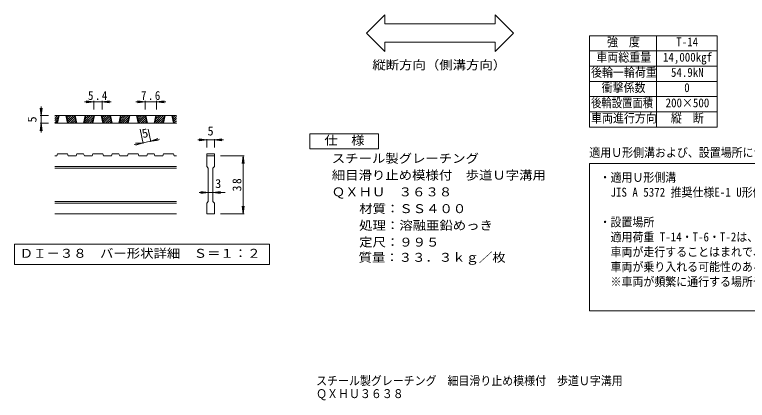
# Model space of a CAD drawing. Units: millimetres, scale not verified, with parts at other scales. Extents: x -905 to 910, y -686 to 649.
# Drawn here: x -905 to 299, y -686 to -53 of the extents above; entities that cross this region are included whole.
import ezdxf
from ezdxf.enums import TextEntityAlignment as Align

# ---------------------------------------------------------------- set-up
doc = ezdxf.new("R2010")
doc.units = ezdxf.units.MM
doc.header["$LTSCALE"] = 5
for name, color, linetype, lineweight in [('1-5_1-5ﾚｲﾔ', 7, 'Continuous', 9), ('D-0', 3, 'Continuous', 9), ('D-4', 7, 'Continuous', 9), ('F-5_F-5ﾚｲﾔ', 7, 'Continuous', 9)]:
    doc.layers.add(name, color=color, linetype=linetype, lineweight=lineweight)
doc.layers.add('F-4_F-4ﾚｲﾔ', color=2, linetype='Continuous')
doc.styles.add('ＭＳ ゴシック', font='')
doc.styles.get('ＭＳ ゴシック').set_extended_font_data('MS Gothic')

msp = doc.modelspace()

# ---------------------------------------------------------------- linework, layer by layer
at = {"layer": '1-5_1-5ﾚｲﾔ'}
for p, q in [((-296.428, -52.535), (-326.734, -82.842)), ((-296.428, -52.535), (-296.428, -67.842)), ((-115.153, -52.535), (-84.847, -82.842)), ((-115.153, -52.535), (-115.153, -67.842)), ((-296.428, -67.842), (-115.153, -67.842)), ((-326.734, -82.842), (-296.428, -113.148)), ((-84.847, -82.842), (-115.153, -113.148)), ((-296.428, -97.842), (-296.428, -113.148)), ((-296.428, -97.842), (-115.153, -97.842)), ((-115.153, -97.842), (-115.153, -113.148))]:
    msp.add_line(p, q, dxfattribs=at)
at = {"layer": '1-5_1-5ﾚｲﾔ', "color": 2}
msp.add_lwpolyline([(-419.624, -273.012), (-419.624, -248.011), (-307.124, -248.011), (-307.124, -273.012)], close=True, dxfattribs=at)
at = {"layer": 'D-0'}
for p, q in [((-839.173, -222.828), (-834.64, -218.295)), ((-839.173, -219.292), (-838.175, -218.295)), ((-639.173, -218.295), (-839.173, -218.295)), ((-839.173, -226.363), (-833.592, -220.782)), ((-839.173, -229.899), (-834.555, -225.28)), ((-835.735, -230.795), (-833.06, -218.295)), ((-834.485, -230.795), (-831.81, -218.295)), ((-820.735, -218.295), (-818.06, -230.795)), ((-819.485, -218.295), (-816.81, -230.795)), ((-819.399, -218.694), (-819, -218.295)), ((-818.776, -221.606), (-815.465, -218.295)), ((-818.153, -224.518), (-811.929, -218.295)), ((-817.53, -227.431), (-808.394, -218.295)), ((-816.906, -230.343), (-806.377, -219.813)), ((-813.823, -230.795), (-805.753, -222.726)), ((-810.287, -230.795), (-805.13, -225.638)), ((-806.752, -230.795), (-804.507, -228.55)), ((-804.027, -230.795), (-806.702, -218.295)), ((-802.777, -230.795), (-805.452, -218.295)), ((-789.027, -218.295), (-791.702, -230.795)), ((-787.777, -218.295), (-790.452, -230.795)), ((-789.864, -228.049), (-780.109, -218.295)), ((-789.074, -230.795), (-776.574, -218.295)), ((-788.902, -223.551), (-783.645, -218.295)), ((-787.939, -219.053), (-787.18, -218.295)), ((-785.538, -230.795), (-775.526, -220.782)), ((-782.003, -230.795), (-776.489, -225.28)), ((-777.669, -230.795), (-774.994, -218.295)), ((-776.419, -230.795), (-773.744, -218.295)), ((-762.669, -218.295), (-759.994, -230.795)), ((-761.419, -218.295), (-758.744, -230.795)), ((-761.333, -218.694), (-760.934, -218.295)), ((-760.71, -221.606), (-757.399, -218.295)), ((-760.087, -224.518), (-753.863, -218.295)), ((-759.464, -227.431), (-750.328, -218.295)), ((-758.84, -230.343), (-748.311, -219.813)), ((-755.757, -230.795), (-747.687, -222.726)), ((-752.221, -230.795), (-747.064, -225.638)), ((-748.686, -230.795), (-746.441, -228.55)), ((-745.961, -230.795), (-748.636, -218.295)), ((-744.711, -230.795), (-747.386, -218.295)), ((-730.961, -218.295), (-733.636, -230.795)), ((-729.711, -218.295), (-732.386, -230.795)), ((-731.798, -228.049), (-722.043, -218.295)), ((-731.008, -230.795), (-718.508, -218.295)), ((-730.836, -223.551), (-725.579, -218.295)), ((-729.873, -219.053), (-729.114, -218.295)), ((-727.472, -230.795), (-717.46, -220.782)), ((-723.937, -230.795), (-718.423, -225.28)), ((-719.603, -230.795), (-716.928, -218.295)), ((-718.353, -230.795), (-715.678, -218.295)), ((-704.603, -218.295), (-701.928, -230.795)), ((-703.353, -218.295), (-700.678, -230.795)), ((-703.267, -218.694), (-702.868, -218.295)), ((-702.644, -221.606), (-699.333, -218.295)), ((-702.021, -224.518), (-695.797, -218.295)), ((-701.398, -227.431), (-692.262, -218.295)), ((-700.774, -230.343), (-690.245, -219.813)), ((-697.691, -230.795), (-689.621, -222.726)), ((-694.155, -230.795), (-688.998, -225.638)), ((-690.62, -230.795), (-688.375, -228.55)), ((-687.895, -230.795), (-690.57, -218.295)), ((-686.645, -230.795), (-689.32, -218.295)), ((-672.895, -218.295), (-675.57, -230.795)), ((-671.645, -218.295), (-674.32, -230.795)), ((-673.732, -228.049), (-663.977, -218.295)), ((-672.942, -230.795), (-660.442, -218.295)), ((-672.77, -223.551), (-667.513, -218.295)), ((-671.807, -219.053), (-671.048, -218.295)), ((-669.406, -230.795), (-659.394, -220.782)), ((-665.871, -230.795), (-660.357, -225.28)), ((-661.537, -230.795), (-658.862, -218.295)), ((-660.287, -230.795), (-657.612, -218.295)), ((-646.537, -218.295), (-643.862, -230.795)), ((-645.287, -218.295), (-642.612, -230.795)), ((-645.201, -218.694), (-644.802, -218.295)), ((-644.578, -221.606), (-641.267, -218.295)), ((-643.955, -224.518), (-639.173, -219.737)), ((-643.331, -227.431), (-639.173, -223.272)), ((-642.708, -230.343), (-639.173, -226.808)), ((-639.173, -230.795), (-839.173, -230.795)), ((-836.533, -230.795), (-835.517, -229.779)), ((-778.467, -230.795), (-777.451, -229.779)), ((-720.401, -230.795), (-719.385, -229.779)), ((-662.335, -230.795), (-661.319, -229.779)), ((-639.625, -230.795), (-639.173, -230.343)), ((-835.735, -284.544), (-839.173, -284.544)), ((-835.735, -284.544), (-834.485, -280.795)), ((-818.06, -280.795), (-834.485, -280.795)), ((-818.06, -280.795), (-816.81, -284.544)), ((-804.027, -284.544), (-816.81, -284.544)), ((-804.027, -284.544), (-802.777, -280.795)), ((-791.702, -280.795), (-802.777, -280.795)), ((-791.702, -280.795), (-790.452, -284.544)), ((-777.669, -284.544), (-790.452, -284.544)), ((-777.669, -284.544), (-776.419, -280.795)), ((-759.994, -280.795), (-776.419, -280.795)), ((-758.744, -284.544), (-759.994, -280.795)), ((-745.961, -284.544), (-758.744, -284.544)), ((-745.961, -284.544), (-744.711, -280.795)), ((-733.636, -280.795), (-744.711, -280.795)), ((-733.636, -280.795), (-732.386, -284.544)), ((-719.603, -284.544), (-732.386, -284.544)), ((-719.603, -284.544), (-718.353, -280.795)), ((-718.353, -280.795), (-701.928, -280.795)), ((-700.678, -284.544), (-701.928, -280.795)), ((-687.895, -284.544), (-700.678, -284.544)), ((-687.895, -284.544), (-686.645, -280.795)), ((-675.57, -280.795), (-686.645, -280.795)), ((-675.57, -280.795), (-674.32, -284.544)), ((-661.537, -284.544), (-674.32, -284.544)), ((-661.537, -284.544), (-660.287, -280.795)), ((-660.287, -280.795), (-643.862, -280.795)), ((-642.612, -284.544), (-643.862, -280.795)), ((-639.173, -284.544), (-642.612, -284.544)), ((-589.173, -280.795), (-576.673, -280.795)), ((-589.173, -280.795), (-589.173, -284.544)), ((-589.173, -284.544), (-576.673, -284.544)), ((-589.173, -302.044), (-589.173, -284.544)), ((-576.673, -280.795), (-576.673, -284.544)), ((-576.673, -284.544), (-576.673, -302.044)), ((-639.173, -302.044), (-839.173, -302.044)), ((-639.173, -304.544), (-839.173, -304.544)), ((-589.173, -302.044), (-586.673, -304.544)), ((-586.673, -359.545), (-586.673, -304.544)), ((-579.173, -304.544), (-576.673, -302.044)), ((-579.173, -304.544), (-579.173, -359.545)), ((-639.173, -359.545), (-839.173, -359.545)), ((-579.173, -359.545), (-576.673, -362.045)), ((-639.173, -362.045), (-839.173, -362.045)), ((-576.673, -362.045), (-576.673, -379.545)), ((-639.173, -379.545), (-839.173, -379.545)), ((-576.673, -379.545), (-589.173, -379.545))]:
    msp.add_line(p, q, dxfattribs=at)
msp.add_lwpolyline([(-589.173, -379.545), (-589.173, -362.045), (-586.673, -359.545)], dxfattribs=at)
at = {"layer": 'D-0', "color": 7}
msp.add_lwpolyline([(-905, -429.545), (-905, -462.77), (-485.846, -462.77), (-485.846, -429.545)], close=True, dxfattribs=at)
at = {"layer": 'D-4'}
for p, q in [((-861.673, -218.295), (-861.673, -203.295)), ((-774.994, -195.795), (-789.994, -195.795)), ((-774.994, -195.795), (-787.387, -194.163)), ((-774.994, -195.795), (-787.387, -197.426)), ((-774.994, -194.295), (-774.994, -208.295)), ((-761.419, -195.795), (-774.994, -195.795)), ((-761.419, -195.795), (-749.026, -194.163)), ((-761.419, -194.295), (-761.419, -208.295)), ((-761.419, -195.795), (-749.026, -197.426)), ((-761.419, -195.795), (-746.419, -195.795)), ((-690.57, -195.795), (-705.57, -195.795)), ((-690.57, -195.795), (-702.963, -194.163)), ((-690.57, -195.795), (-702.963, -197.426)), ((-690.57, -194.295), (-690.57, -208.295)), ((-671.645, -195.795), (-690.57, -195.795)), ((-671.645, -195.795), (-659.252, -194.163)), ((-671.645, -194.295), (-671.645, -208.295)), ((-671.645, -195.795), (-659.252, -197.426)), ((-671.645, -195.795), (-656.645, -195.795)), ((-861.673, -218.295), (-863.305, -205.902)), ((-861.673, -218.295), (-860.042, -205.902)), ((-863.173, -218.295), (-849.173, -218.295)), ((-861.673, -218.295), (-861.673, -230.795)), ((-861.673, -230.795), (-863.305, -243.188)), ((-863.173, -230.795), (-849.173, -230.795)), ((-861.673, -230.795), (-860.042, -243.188)), ((-861.673, -230.795), (-861.673, -245.795)), ((-693.526, -264.213), (-698.585, -240.573)), ((-681.303, -261.597), (-685.802, -240.573)), ((-693.84, -262.746), (-708.508, -265.885)), ((-693.84, -262.746), (-706.3, -263.744)), ((-693.84, -262.746), (-705.617, -266.935)), ((-681.617, -260.131), (-693.84, -262.746)), ((-681.617, -260.131), (-669.84, -255.942)), ((-681.617, -260.131), (-666.949, -256.992)), ((-681.617, -260.131), (-669.157, -259.133)), ((-589.173, -258.295), (-604.173, -258.295)), ((-589.173, -258.295), (-601.566, -256.663)), ((-589.173, -258.295), (-601.566, -259.926)), ((-589.173, -256.795), (-589.173, -270.795)), ((-576.673, -258.295), (-589.173, -258.295)), ((-576.673, -258.295), (-564.28, -256.663)), ((-576.673, -256.795), (-576.673, -270.795)), ((-576.673, -258.295), (-564.28, -259.926)), ((-576.673, -258.295), (-561.673, -258.295)), ((-527.673, -284.544), (-566.673, -284.544)), ((-529.173, -284.544), (-530.805, -296.938)), ((-529.173, -284.544), (-527.542, -296.938)), ((-529.173, -379.545), (-529.173, -284.544)), ((-586.673, -344.544), (-601.673, -344.544)), ((-586.673, -344.544), (-599.066, -342.913)), ((-586.673, -344.544), (-599.066, -346.176)), ((-579.173, -344.544), (-586.673, -344.544)), ((-579.173, -344.544), (-566.78, -342.913)), ((-579.173, -344.544), (-566.78, -346.176)), ((-579.173, -344.544), (-559.173, -344.544)), ((-529.173, -379.545), (-530.805, -367.152)), ((-529.173, -379.545), (-527.542, -367.152)), ((-527.673, -379.545), (-566.673, -379.545))]:
    msp.add_line(p, q, dxfattribs=at)
at = {"layer": 'F-5_F-5ﾚｲﾔ', "color": 2}
for p, q in [((40, -87.055), (40, -237.055)), ((40, -87.055), (250, -87.055)), ((150, -87.055), (150, -237.055)), ((250, -87.055), (250, -237.055)), ((40, -112.055), (250, -112.055)), ((40, -137.055), (250, -137.055)), ((40, -162.055), (250, -162.055)), ((40, -187.055), (250, -187.055)), ((40, -212.055), (250, -212.055)), ((40, -237.055), (250, -237.055)), ((40, -296.661), (910, -296.661)), ((40, -539.054), (40, -296.661))]:
    msp.add_line(p, q, dxfattribs=at)
msp.add_lwpolyline([(910, -296.661), (910, -539.054), (40, -539.054)], dxfattribs=at)

# ---------------------------------------------------------------- texts
at = {"layer": '1-5_1-5ﾚｲﾔ', "color": 2, "style": 'ＭＳ ゴシック', "width": 1.1}
for s, p in [('縦断方向（側溝方向）', (-317.04, -146.802)), ('仕\u3000様', (-395.873, -270.511)), ('スチール製グレーチング', (-383.723, -300.271)), ('細目滑り止め模様付\u3000歩道Ｕ字溝用', (-383.723, -327.771)), ('ＱＸＨＵ\u3000３６３８', (-383.723, -355.271)), ('材質：ＳＳ４００', (-338.723, -382.769)), ('処理：溶融亜鉛めっき', (-338.723, -410.27)), ('定尺：９９５', (-338.723, -437.77)), ('\u3000\u3000質量：３３．３ｋｇ／枚', (-383.723, -462.77))]:
    msp.add_text(s, height=14.66, dxfattribs=at).set_placement(p, align=Align.BOTTOM_LEFT)
at = {"layer": 'D-0', "color": 2, "style": 'ＭＳ ゴシック', "width": 1.1}
msp.add_text('ＤＩ－３８\u3000バー形状詳細\u3000Ｓ＝１：２', height=14.66, dxfattribs=at).set_placement((-896.673, -456.157), align=Align.BOTTOM_LEFT)
at = {"layer": 'D-4', "color": 2, "style": 'ＭＳ ゴシック'}
for rotation, p in [(90, (-864.673, -229.545)), (12.079, (-693.246, -259.551))]:
    msp.add_text('5', height=14.66, rotation=rotation, dxfattribs=at).set_placement(p, align=Align.BOTTOM_LEFT)
for s, p in [('5', (-587.923, -255.295)), ('3', (-575.423, -341.544))]:
    msp.add_text(s, height=14.66, dxfattribs=at).set_placement(p, align=Align.BOTTOM_LEFT)
at = {"layer": 'D-4', "color": 2, "char_height": 14.66, "attachment_point": 7, "style": 'ＭＳ ゴシック'}
for s, insert in [('\\T1.27;\\W0.9;5.4', (-784.456, -192.795)), ('\\T1.27;\\W0.9;7.6', (-697.357, -192.795))]:
    msp.add_mtext(s, dxfattribs=dict(at, insert=insert))
at = {"layer": 'D-4', "color": 2, "insert": (-532.173, -342.67), "char_height": 14.66, "attachment_point": 7, "rotation": 90, "style": 'ＭＳ ゴシック'}
msp.add_mtext('\\T1.27;\\W0.95;38', dxfattribs=at)
at = {"layer": 'F-4_F-4ﾚｲﾔ', "style": 'ＭＳ ゴシック', "width": 0.9}
for s, p in [('スチール製グレーチング\u3000細目滑り止め模様付\u3000歩道Ｕ字溝用', (-409.447, -665.304)), ('ＱＸＨＵ３６３８', (-409.447, -686.554))]:
    msp.add_text(s, height=14.66, dxfattribs=at).set_placement(p, align=Align.BOTTOM_LEFT)
at = {"layer": 'F-5_F-5ﾚｲﾔ', "style": 'ＭＳ ゴシック'}
for s, width, p in [('強\u3000度', 0.9, (68.75, -109.055)), ('T-14', 0.9, (182.5, -109.055)), ('車両総重量', 0.9, (51.25, -134.055)), ('14,000kgf', 0.9, (160.625, -134.055)), ('後輪一輪荷重', 0.9, (42.5, -159.055)), ('54.9kN', 0.9, (173.75, -159.055)), ('衝撃係数', 0.9, (60, -184.055)), ('0', 0.9, (195.625, -184.055)), ('後輪設置面積', 0.85, (42.5, -209.055)), ('200×500', 0.9, (165, -209.055)), ('車両進行方向', 0.9, (42.5, -234.055)), ('縦\u3000断', 0.9, (173.75, -234.055)), ('適用Ｕ形側溝および、設置場所について', 0.9, (39.559, -290.595)), ('・適用Ｕ形側溝', 0.9, (56.474, -331.373)), ('\u3000JIS A 5372 推奨仕様E-1 U形側溝、推奨仕様E-2 上ぶた式U形側溝の本体に適用します。', 0.9, (56.474, -355.842)), ('・設置場所', 0.9, (56.474, -404.781)), ('\u3000適用荷重 T-14・T-6・T-2は、建物内、建物敷地内、公園敷地内、車道以外で、', 0.9, (56.474, -429.251)), ('\u3000車両が走行することはまれで、走行することがあっても一時待避などで低速で走行するような、', 0.9, (56.474, -453.72)), ('\u3000車両が乗り入れる可能性のある場所に設置できます。 ', 0.9, (56.474, -478.189)), ('\u3000※車両が頻繁に通行する場所や、フォークリフト等の特殊車両が通行する場所には適しません。', 0.9, (56.474, -502.659))]:
    msp.add_text(s, height=14.66, dxfattribs=dict(at, width=width)).set_placement(p, align=Align.BOTTOM_LEFT)

doc.saveas('drawing.dxf')
